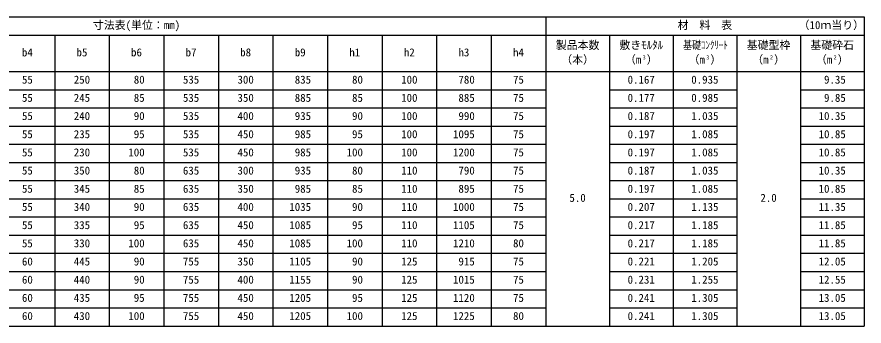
# Model space of a CAD drawing. Units: millimetres, scale not verified. Extents: x -25200 to 25200, y -8910 to 8910.
# Drawn here: x -20115 to -15457, y -1914 to -214 of the extents above; entities that cross this region are included whole.
import ezdxf
from ezdxf.enums import TextEntityAlignment as Align

# ---------------------------------------------------------------- set-up
doc = ezdxf.new("R2010")
doc.units = ezdxf.units.MM
doc.header["$LTSCALE"] = 30
for name, color, linetype, lineweight in [('0-3_HYO', 3, 'Continuous', 25), ('0-4_HYO2', 4, 'Continuous', 25), ('0-6_TXT', 7, 'Continuous', 25)]:
    doc.layers.add(name, color=color, linetype=linetype, lineweight=lineweight)
doc.styles.add('ＭＳ ゴシック', font='')
doc.styles.get('ＭＳ ゴシック').set_extended_font_data('MS Gothic')

msp = doc.modelspace()

# ---------------------------------------------------------------- linework, layer by layer
at = {"layer": '0-3_HYO'}
for p, q in [((-22857.46, -214.49), (-15457.46, -214.49)), ((-17207.46, -214.49), (-17207.46, -1914.49)), ((-15457.46, -214.49), (-15457.46, -1914.49)), ((-21707.46, -314.49), (-15457.46, -314.49)), ((-19907.46, -314.49), (-19907.46, -1914.49)), ((-19607.46, -314.49), (-19607.46, -1914.49)), ((-19307.46, -314.49), (-19307.46, -1914.49)), ((-19007.46, -314.49), (-19007.46, -1914.49)), ((-18707.46, -314.49), (-18707.46, -1914.49)), ((-18407.46, -314.49), (-18407.46, -1914.49)), ((-18107.46, -314.49), (-18107.46, -1914.49)), ((-17807.46, -314.49), (-17807.46, -1914.49)), ((-17507.46, -314.49), (-17507.46, -1914.49)), ((-16857.46, -314.49), (-16857.46, -1914.49)), ((-16507.46, -314.49), (-16507.46, -1914.49)), ((-16157.46, -314.49), (-16157.46, -1914.49)), ((-15807.46, -314.49), (-15807.46, -1914.49)), ((-22857.46, -514.49), (-15457.46, -514.49)), ((-22857.46, -1914.49), (-15457.46, -1914.49))]:
    msp.add_line(p, q, dxfattribs=at)
at = {"layer": '0-4_HYO2'}
for p, q in [((-22857.46, -614.49), (-17207.46, -614.49)), ((-16857.46, -614.49), (-16157.46, -614.49)), ((-15807.46, -614.49), (-15457.46, -614.49)), ((-22857.46, -714.49), (-17207.46, -714.49)), ((-16857.46, -714.49), (-16157.46, -714.49)), ((-15807.46, -714.49), (-15457.46, -714.49)), ((-22857.46, -814.49), (-17207.46, -814.49)), ((-16857.46, -814.49), (-16157.46, -814.49)), ((-15807.46, -814.49), (-15457.46, -814.49)), ((-22857.46, -914.49), (-17207.46, -914.49)), ((-16857.46, -914.49), (-16157.46, -914.49)), ((-15807.46, -914.49), (-15457.46, -914.49)), ((-22857.46, -1014.49), (-17207.46, -1014.49)), ((-16857.46, -1014.49), (-16157.46, -1014.49)), ((-15807.46, -1014.49), (-15457.46, -1014.49)), ((-22857.46, -1114.49), (-17207.46, -1114.49)), ((-16857.46, -1114.49), (-16157.46, -1114.49)), ((-15807.46, -1114.49), (-15457.46, -1114.49)), ((-22857.46, -1214.49), (-17207.46, -1214.49)), ((-16857.46, -1214.49), (-16157.46, -1214.49)), ((-15807.46, -1214.49), (-15457.46, -1214.49)), ((-22857.46, -1314.49), (-17207.46, -1314.49)), ((-16857.46, -1314.49), (-16157.46, -1314.49)), ((-15807.46, -1314.49), (-15457.46, -1314.49)), ((-22857.46, -1414.49), (-17207.46, -1414.49)), ((-16857.46, -1414.49), (-16157.46, -1414.49)), ((-15807.46, -1414.49), (-15457.46, -1414.49)), ((-22857.46, -1514.49), (-17207.46, -1514.49)), ((-16857.46, -1514.49), (-16157.46, -1514.49)), ((-15807.46, -1514.49), (-15457.46, -1514.49)), ((-22857.46, -1614.49), (-17207.46, -1614.49)), ((-16857.46, -1614.49), (-16157.46, -1614.49)), ((-15807.46, -1614.49), (-15457.46, -1614.49)), ((-22857.46, -1714.49), (-17207.46, -1714.49)), ((-16857.46, -1714.49), (-16157.46, -1714.49)), ((-15807.46, -1714.49), (-15457.46, -1714.49)), ((-22857.46, -1814.49), (-17207.46, -1814.49)), ((-16857.46, -1814.49), (-16157.46, -1814.49)), ((-15807.46, -1814.49), (-15457.46, -1814.49))]:
    msp.add_line(p, q, dxfattribs=at)

# ---------------------------------------------------------------- texts
at = {"layer": '0-6_TXT', "style": 'ＭＳ ゴシック'}
for s, height, p in [('寸法表(単位：㎜)', 43.99, (-19697.46, -294.49)), ('材  料  表', 43.99, (-16482.46, -294.49)), ('（', 43.99, (-15817.46, -294.49)), ('当', 43.99, (-15637.46, -294.49)), ('）', 43.99, (-15517.46, -294.49)), ('1', 43.99, (-15757.46, -294.49)), ('0', 43.99, (-15727.46, -294.49)), ('ｍ', 43.99, (-15697.46, -294.49)), ('り', 43.99, (-15577.46, -294.49)), ('製品本数', 43.99, (-17152.46, -404.49)), ('敷きﾓﾙﾀﾙ', 43.99, (-16802.46, -404.49)), ('基礎型枠', 43.99, (-16102.46, -404.49)), ('基礎砕石', 43.99, (-15752.46, -404.49)), ('b4', 43.99, (-20087.46, -444.49)), ('b5', 43.99, (-19787.46, -444.49)), ('b6', 43.99, (-19487.46, -444.49)), ('b7', 43.99, (-19187.46, -444.49)), ('b8', 43.99, (-18887.46, -444.49)), ('b9', 43.99, (-18587.46, -444.49)), ('h1', 43.99, (-18287.46, -444.49)), ('h2', 43.99, (-17987.46, -444.49)), ('h3', 43.99, (-17687.46, -444.49)), ('h4', 43.99, (-17387.46, -444.49)), ('（本）', 43.99, (-17122.46, -484.49)), ('（m ）', 43.99, (-16772.46, -484.49)), ('3', 21.99, (-16674.97, -454.49)), ('（m ）', 43.99, (-16422.46, -484.49)), ('3', 21.99, (-16324.97, -454.49)), ('（m ）', 43.99, (-16072.46, -484.49)), ('2', 21.99, (-15974.97, -454.49)), ('（m ）', 43.99, (-15722.46, -484.49)), ('2', 21.99, (-15624.97, -454.49)), ('55', 43.99, (-20087.45, -594.49)), ('250', 43.99, (-19802.45, -594.49)), (' 80', 43.99, (-19502.45, -594.49)), ('535', 43.99, (-19202.45, -594.49)), ('300', 43.99, (-18902.45, -594.49)), (' 835', 43.99, (-18617.45, -594.49)), (' 80', 43.99, (-18302.45, -594.49)), ('100', 43.99, (-18002.45, -594.49)), (' 780', 43.99, (-17717.45, -594.49)), ('75', 43.99, (-17387.45, -594.49)), ('0.167', 43.99, (-16757.45, -594.49)), ('0.935', 43.99, (-16407.45, -594.49)), (' 9.35', 43.99, (-15707.45, -594.49)), ('55', 43.99, (-20087.45, -694.49)), ('245', 43.99, (-19802.45, -694.49)), (' 85', 43.99, (-19502.45, -694.49)), ('535', 43.99, (-19202.45, -694.49)), ('350', 43.99, (-18902.45, -694.49)), (' 885', 43.99, (-18617.45, -694.49)), (' 85', 43.99, (-18302.45, -694.49)), ('100', 43.99, (-18002.45, -694.49)), (' 885', 43.99, (-17717.45, -694.49)), ('75', 43.99, (-17387.45, -694.49)), ('0.177', 43.99, (-16757.45, -694.49)), ('0.985', 43.99, (-16407.45, -694.49)), (' 9.85', 43.99, (-15707.45, -694.49)), ('55', 43.99, (-20087.45, -794.49)), ('240', 43.99, (-19802.45, -794.49)), (' 90', 43.99, (-19502.45, -794.49)), ('535', 43.99, (-19202.45, -794.49)), ('400', 43.99, (-18902.45, -794.49)), (' 935', 43.99, (-18617.45, -794.49)), (' 90', 43.99, (-18302.45, -794.49)), ('100', 43.99, (-18002.45, -794.49)), (' 990', 43.99, (-17717.45, -794.49)), ('75', 43.99, (-17387.45, -794.49)), ('0.187', 43.99, (-16757.45, -794.49)), ('1.035', 43.99, (-16407.45, -794.49)), ('10.35', 43.99, (-15707.45, -794.49)), ('235', 43.99, (-19802.45, -894.49)), (' 95', 43.99, (-19502.45, -894.49)), ('535', 43.99, (-19202.45, -894.49)), ('450', 43.99, (-18902.45, -894.49)), (' 985', 43.99, (-18617.45, -894.49)), (' 95', 43.99, (-18302.45, -894.49)), ('100', 43.99, (-18002.45, -894.49)), ('1095', 43.99, (-17717.45, -894.49)), ('0.197', 43.99, (-16757.45, -894.49)), ('1.085', 43.99, (-16407.45, -894.49)), ('10.85', 43.99, (-15707.45, -894.49)), ('55', 43.99, (-20087.45, -894.49)), ('75', 43.99, (-17387.45, -894.49)), ('55', 43.99, (-20087.45, -994.49)), ('230', 43.99, (-19802.45, -994.49)), ('100', 43.99, (-19502.45, -994.49)), ('535', 43.99, (-19202.45, -994.49)), ('450', 43.99, (-18902.45, -994.49)), (' 985', 43.99, (-18617.45, -994.49)), ('100', 43.99, (-18302.45, -994.49)), ('100', 43.99, (-18002.45, -994.49)), ('1200', 43.99, (-17717.45, -994.49)), ('75', 43.99, (-17387.45, -994.49)), ('0.197', 43.99, (-16757.45, -994.49)), ('1.085', 43.99, (-16407.45, -994.49)), ('10.85', 43.99, (-15707.45, -994.49)), ('55', 43.99, (-20087.45, -1094.49)), ('350', 43.99, (-19802.45, -1094.49)), (' 80', 43.99, (-19502.45, -1094.49)), ('635', 43.99, (-19202.45, -1094.49)), ('300', 43.99, (-18902.45, -1094.49)), (' 935', 43.99, (-18617.45, -1094.49)), (' 80', 43.99, (-18302.45, -1094.49)), ('110', 43.99, (-18002.45, -1094.49)), (' 790', 43.99, (-17717.45, -1094.49)), ('75', 43.99, (-17387.45, -1094.49)), ('0.187', 43.99, (-16757.45, -1094.49)), ('1.035', 43.99, (-16407.45, -1094.49)), ('10.35', 43.99, (-15707.45, -1094.49)), ('55', 43.99, (-20087.45, -1194.49)), ('345', 43.99, (-19802.45, -1194.49)), (' 85', 43.99, (-19502.45, -1194.49)), ('635', 43.99, (-19202.45, -1194.49)), ('350', 43.99, (-18902.45, -1194.49)), (' 985', 43.99, (-18617.45, -1194.49)), (' 85', 43.99, (-18302.45, -1194.49)), ('110', 43.99, (-18002.45, -1194.49)), (' 895', 43.99, (-17717.45, -1194.49)), ('75', 43.99, (-17387.45, -1194.49)), ('0.197', 43.99, (-16757.45, -1194.49)), ('1.085', 43.99, (-16407.45, -1194.49)), ('10.85', 43.99, (-15707.45, -1194.49)), ('5.0', 43.99, (-17077.46, -1244.49)), ('2.0', 43.99, (-16027.46, -1244.49)), ('55', 43.99, (-20087.45, -1294.49)), ('340', 43.99, (-19802.45, -1294.49)), (' 90', 43.99, (-19502.45, -1294.49)), ('635', 43.99, (-19202.45, -1294.49)), ('400', 43.99, (-18902.45, -1294.49)), ('1035', 43.99, (-18617.45, -1294.49)), (' 90', 43.99, (-18302.45, -1294.49)), ('110', 43.99, (-18002.45, -1294.49)), ('1000', 43.99, (-17717.45, -1294.49)), ('75', 43.99, (-17387.45, -1294.49)), ('0.207', 43.99, (-16757.45, -1294.49)), ('1.135', 43.99, (-16407.45, -1294.49)), ('11.35', 43.99, (-15707.45, -1294.49)), ('55', 43.99, (-20087.45, -1394.49)), ('335', 43.99, (-19802.45, -1394.49)), (' 95', 43.99, (-19502.45, -1394.49)), ('635', 43.99, (-19202.45, -1394.49)), ('450', 43.99, (-18902.45, -1394.49)), ('1085', 43.99, (-18617.45, -1394.49)), (' 95', 43.99, (-18302.45, -1394.49)), ('110', 43.99, (-18002.45, -1394.49)), ('1105', 43.99, (-17717.45, -1394.49)), ('75', 43.99, (-17387.45, -1394.49)), ('0.217', 43.99, (-16757.45, -1394.49)), ('1.185', 43.99, (-16407.45, -1394.49)), ('11.85', 43.99, (-15707.45, -1394.49)), ('55', 43.99, (-20087.45, -1494.49)), ('330', 43.99, (-19802.45, -1494.49)), ('100', 43.99, (-19502.45, -1494.49)), ('635', 43.99, (-19202.45, -1494.49)), ('450', 43.99, (-18902.45, -1494.49)), ('1085', 43.99, (-18617.45, -1494.49)), ('100', 43.99, (-18302.45, -1494.49)), ('110', 43.99, (-18002.45, -1494.49)), ('1210', 43.99, (-17717.45, -1494.49)), ('80', 43.99, (-17387.45, -1494.49)), ('0.217', 43.99, (-16757.45, -1494.49)), ('1.185', 43.99, (-16407.45, -1494.49)), ('11.85', 43.99, (-15707.45, -1494.49)), ('60', 43.99, (-20087.45, -1594.49)), ('445', 43.99, (-19802.45, -1594.49)), (' 90', 43.99, (-19502.45, -1594.49)), ('755', 43.99, (-19202.45, -1594.49)), ('350', 43.99, (-18902.45, -1594.49)), ('1105', 43.99, (-18617.45, -1594.49)), (' 90', 43.99, (-18302.45, -1594.49)), ('125', 43.99, (-18002.45, -1594.49)), (' 915', 43.99, (-17717.45, -1594.49)), ('75', 43.99, (-17387.45, -1594.49)), ('0.221', 43.99, (-16757.45, -1594.49)), ('1.205', 43.99, (-16407.45, -1594.49)), ('12.05', 43.99, (-15707.45, -1594.49)), ('60', 43.99, (-20087.45, -1694.49)), ('440', 43.99, (-19802.45, -1694.49)), (' 90', 43.99, (-19502.45, -1694.49)), ('755', 43.99, (-19202.45, -1694.49)), ('400', 43.99, (-18902.45, -1694.49)), ('1155', 43.99, (-18617.45, -1694.49)), (' 90', 43.99, (-18302.45, -1694.49)), ('125', 43.99, (-18002.45, -1694.49)), ('1015', 43.99, (-17717.45, -1694.49)), ('75', 43.99, (-17387.45, -1694.49)), ('0.231', 43.99, (-16757.45, -1694.49)), ('1.255', 43.99, (-16407.45, -1694.49)), ('12.55', 43.99, (-15707.45, -1694.49)), ('60', 43.99, (-20087.45, -1794.49)), ('435', 43.99, (-19802.45, -1794.49)), (' 95', 43.99, (-19502.45, -1794.49)), ('755', 43.99, (-19202.45, -1794.49)), ('450', 43.99, (-18902.45, -1794.49)), ('1205', 43.99, (-18617.45, -1794.49)), (' 95', 43.99, (-18302.45, -1794.49)), ('125', 43.99, (-18002.45, -1794.49)), ('1120', 43.99, (-17717.45, -1794.49)), ('75', 43.99, (-17387.45, -1794.49)), ('0.241', 43.99, (-16757.45, -1794.49)), ('1.305', 43.99, (-16407.45, -1794.49)), ('13.05', 43.99, (-15707.45, -1794.49)), ('60', 43.99, (-20087.45, -1894.49)), ('430', 43.99, (-19802.45, -1894.49)), ('100', 43.99, (-19502.45, -1894.49)), ('755', 43.99, (-19202.45, -1894.49)), ('450', 43.99, (-18902.45, -1894.49)), ('1205', 43.99, (-18617.45, -1894.49)), ('100', 43.99, (-18302.45, -1894.49)), ('125', 43.99, (-18002.45, -1894.49)), ('1225', 43.99, (-17717.45, -1894.49)), ('80', 43.99, (-17387.45, -1894.49)), ('0.241', 43.99, (-16757.45, -1894.49)), ('1.305', 43.99, (-16407.45, -1894.49)), ('13.05', 43.99, (-15707.45, -1894.49))]:
    msp.add_text(s, height=height, dxfattribs=at).set_placement(p, align=Align.BOTTOM_LEFT)
at = {"layer": '0-6_TXT', "style": 'ＭＳ ゴシック', "width": 0.8}
msp.add_text('基礎ｺﾝｸﾘｰﾄ', height=43.99, dxfattribs=at).set_placement((-16452.46, -404.49), align=Align.BOTTOM_LEFT)

doc.saveas('drawing.dxf')
